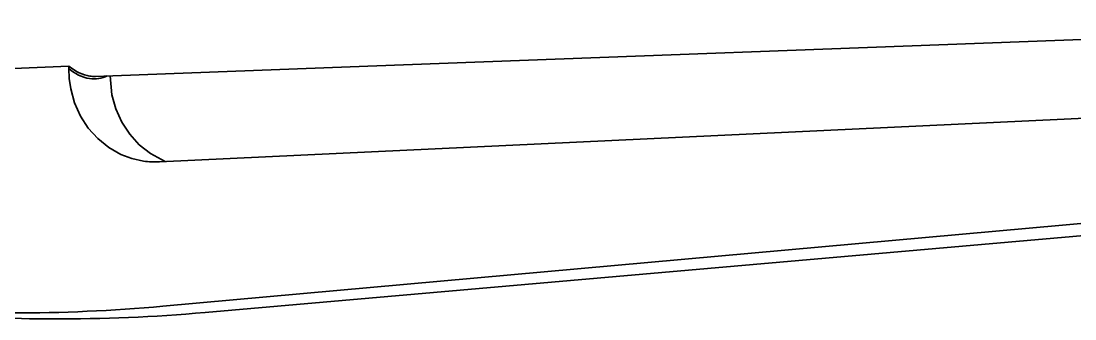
# Model space of a CAD drawing. Extents: x 370 to 946, y 143 to 764.
# Drawn here: x 832.69 to 854.55, y 734.55 to 740.72 of the extents above; entities that cross this region are included whole.
import ezdxf

# ---------------------------------------------------------------- set-up
doc = ezdxf.new("R2010")
doc.units = 0

msp = doc.modelspace()

# ---------------------------------------------------------------- linework, layer by layer
at = {"color": 7, "lineweight": 35}
for p, q in [((839.883, 739.787), (864.924, 740.724)), ((858.873, 738.907), (835.559, 737.805)), ((835.632, 734.811), (862.888, 737.27)), ((836.507, 734.682), (864.061, 737.096))]:
    msp.add_line(p, q, dxfattribs=at)
at = {"color": 7, "lineweight": 35, "ltscale": 0.028697}
msp.add_line((833.682, 739.792), (832.535, 739.743), dxfattribs=at)
at = {"color": 7, "lineweight": 35, "ltscale": 0.001276}
msp.add_line((833.682, 739.792), (833.681, 739.741), dxfattribs=at)
at = {"color": 7, "lineweight": 35, "ltscale": 0.141406}
msp.add_line((834.23, 739.577), (839.883, 739.787), dxfattribs=at)
at = {"color": 7, "lineweight": 35, "ltscale": 0.003127}
msp.add_line((833.327, 734.549), (833.202, 734.55), dxfattribs=at)
at = {"color": 7, "lineweight": 35}
for points in [[(833.681, 739.741), (833.689, 739.531), (833.719, 739.323), (833.799, 739.031), (833.922, 738.756), (834.083, 738.506), (834.28, 738.287), (834.507, 738.103), (834.76, 737.96), (834.989, 737.874), (835.228, 737.821)], [(834.536, 739.588), (834.575, 739.197), (834.656, 738.904), (834.779, 738.63), (834.943, 738.379), (835.141, 738.16), (835.371, 737.976), (835.677, 737.81)]]:
    msp.add_lwpolyline(points, dxfattribs=at)
for centre, radius, start, end in [((834.268, 740.399), 0.882, 228.2537, 259.7685), ((834.204, 740.172), 0.646, 261.788, 295.0327), ((834.207, 740.215), 0.639, 261.5438, 272.0873), ((835.477, 739.516), 1.713, 261.6206, 272.7141), ((833.55, 770.829), 36.282, 260.9989, 269.451), ((832.559, 768.832), 34.159, 269.8786, 275.1616), ((833.456, 769.449), 34.901, 269.7885, 275.0152)]:
    msp.add_arc(centre, radius, start, end, dxfattribs=at)
msp.add_ellipse((833.961, 745.661), major_axis=(0.273, -6.084), ratio=0.32082, start_param=6.001792, end_param=6.221117, dxfattribs=at)

doc.saveas('drawing.dxf')
